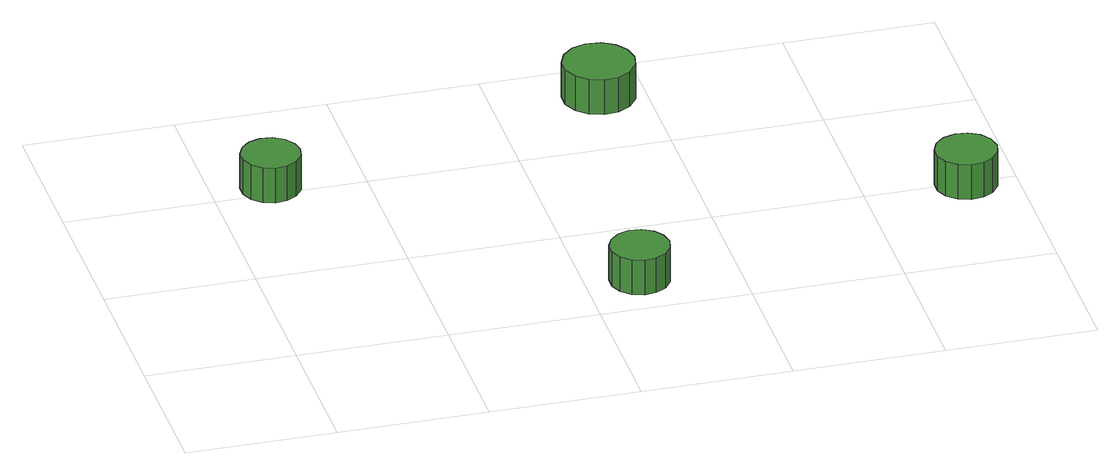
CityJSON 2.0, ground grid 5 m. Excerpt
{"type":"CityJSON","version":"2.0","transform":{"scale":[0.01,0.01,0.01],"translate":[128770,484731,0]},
"CityObjects":{
"tree1":{"type":"SolitaryVegetationObject","attributes":{"function":"something"},"geometry":[{"type":"MultiSurface","lod":"1","boundaries":[[[0,1,2,3,4,5,6,7,8,9,10,11,12,13,14]],[[15,16,17,18,19,20,21,22,23,24,25,26,27,28,29]],[[0,29,28,1]],[[1,28,27,2]],[[2,27,26,3]],[[3,26,25,4]],[[4,25,24,5]],[[5,24,23,6]],[[6,23,22,7]],[[7,22,21,8]],[[8,21,20,9]],[[9,20,19,10]],[[10,19,18,11]],[[11,18,17,12]],[[12,17,16,13]],[[13,16,15,14]],[[14,15,29,0]]]}]},
"tree2":{"type":"SolitaryVegetationObject","attributes":{"function":"something"},"geometry":[{"type":"MultiSurface","lod":"1","boundaries":[[[30,31,32,33,34,35,36,37,38,39,40,41,42,43,44]],[[45,46,47,48,49,50,51,52,53,54,55,56,57,58,59]],[[30,59,58,31]],[[31,58,57,32]],[[32,57,56,33]],[[33,56,55,34]],[[34,55,54,35]],[[35,54,53,36]],[[36,53,52,37]],[[37,52,51,38]],[[38,51,50,39]],[[39,50,49,40]],[[40,49,48,41]],[[41,48,47,42]],[[42,47,46,43]],[[43,46,45,44]],[[44,45,59,30]]]}]},
"tree3":{"type":"SolitaryVegetationObject","attributes":{"function":"something"},"geometry":[{"type":"MultiSurface","lod":"1","boundaries":[[[60,61,62,63,64,65,66,67,68,69,70,71,72,73,74]],[[75,76,77,78,79,80,81,82,83,84,85,86,87,88,89]],[[60,89,88,61]],[[61,88,87,62]],[[62,87,86,63]],[[63,86,85,64]],[[64,85,84,65]],[[65,84,83,66]],[[66,83,82,67]],[[67,82,81,68]],[[68,81,80,69]],[[69,80,79,70]],[[70,79,78,71]],[[71,78,77,72]],[[72,77,76,73]],[[73,76,75,74]],[[74,75,89,60]]]}]},
"tree4":{"type":"SolitaryVegetationObject","attributes":{"function":"something"},"geometry":[{"type":"MultiSurface","lod":"1","boundaries":[[[90,91,92,93,94,95,96,97,98,99,100,101,102,103,104]],[[105,106,107,108,109,110,111,112,113,114,115,116,117,118,119]],[[90,119,118,91]],[[91,118,117,92]],[[92,117,116,93]],[[93,116,115,94]],[[94,115,114,95]],[[95,114,113,96]],[[96,113,112,97]],[[97,112,111,98]],[[98,111,110,99]],[[99,110,109,100]],[[100,109,108,101]],[[101,108,107,102]],[[102,107,106,103]],[[103,106,105,104]],[[104,105,119,90]]]}]}
},
"vertices":[
[286,1024,176],[278,1063,176],[254,1096,176],[219,1117,176],[178,1121,176],[140,1108,176],[110,1081,176],[93,1044,176],[93,1003,176],[110,966,176],[140,939,176],[178,926,176],[219,931,176],[254,951,176],[278,984,176],[278,984,49],[254,951,49],[219,931,49],[178,926,49],[140,939,49],[110,966,49],[93,1003,49],[93,1044,49],[110,1081,49],[140,1108,49],[178,1121,49],[219,1117,49],[254,1096,49],[278,1063,49],[286,1024,49],
[1270,162,177],[1261,201,177],[1238,234,177],[1202,255,177],[1162,259,177],[1123,246,177],[1093,219,177],[1076,182,177],[1076,141,177],[1093,104,177],[1123,77,177],[1162,64,177],[1202,69,177],[1238,89,177],[1261,122,177],[1261,122,50],[1238,89,50],[1202,69,50],[1162,64,50],[1123,77,50],[1093,104,50],[1076,141,50],[1076,182,50],[1093,219,50],[1123,246,50],[1162,259,50],[1202,255,50],[1238,234,50],[1261,201,50],[1270,162,50],
[1467,1329,165],[1457,1377,165],[1428,1417,165],[1385,1442,165],[1336,1447,165],[1289,1432,165],[1253,1399,165],[1233,1354,165],[1233,1304,165],[1253,1259,165],[1289,1227,165],[1336,1211,165],[1385,1216,165],[1428,1241,165],[1457,1281,165],[1457,1281,38],[1428,1241,38],[1385,1216,38],[1336,1211,38],[1289,1227,38],[1253,1259,38],[1233,1304,38],[1233,1354,38],[1253,1399,38],[1289,1432,38],[1336,1447,38],[1385,1442,38],[1428,1417,38],[1457,1377,38],[1467,1329,38],
[2434,489,169],[2425,531,169],[2400,565,169],[2364,586,169],[2322,590,169],[2281,577,169],[2250,549,169],[2233,510,169],[2233,468,169],[2250,430,169],[2281,401,169],[2322,388,169],[2364,393,169],[2400,414,169],[2425,448,169],[2425,448,42],[2400,414,42],[2364,393,42],[2322,388,42],[2281,401,42],[2250,430,42],[2233,468,42],[2233,510,42],[2250,549,42],[2281,577,42],[2322,590,42],[2364,586,42],[2400,565,42],[2425,531,42],[2434,489,42]
]}
